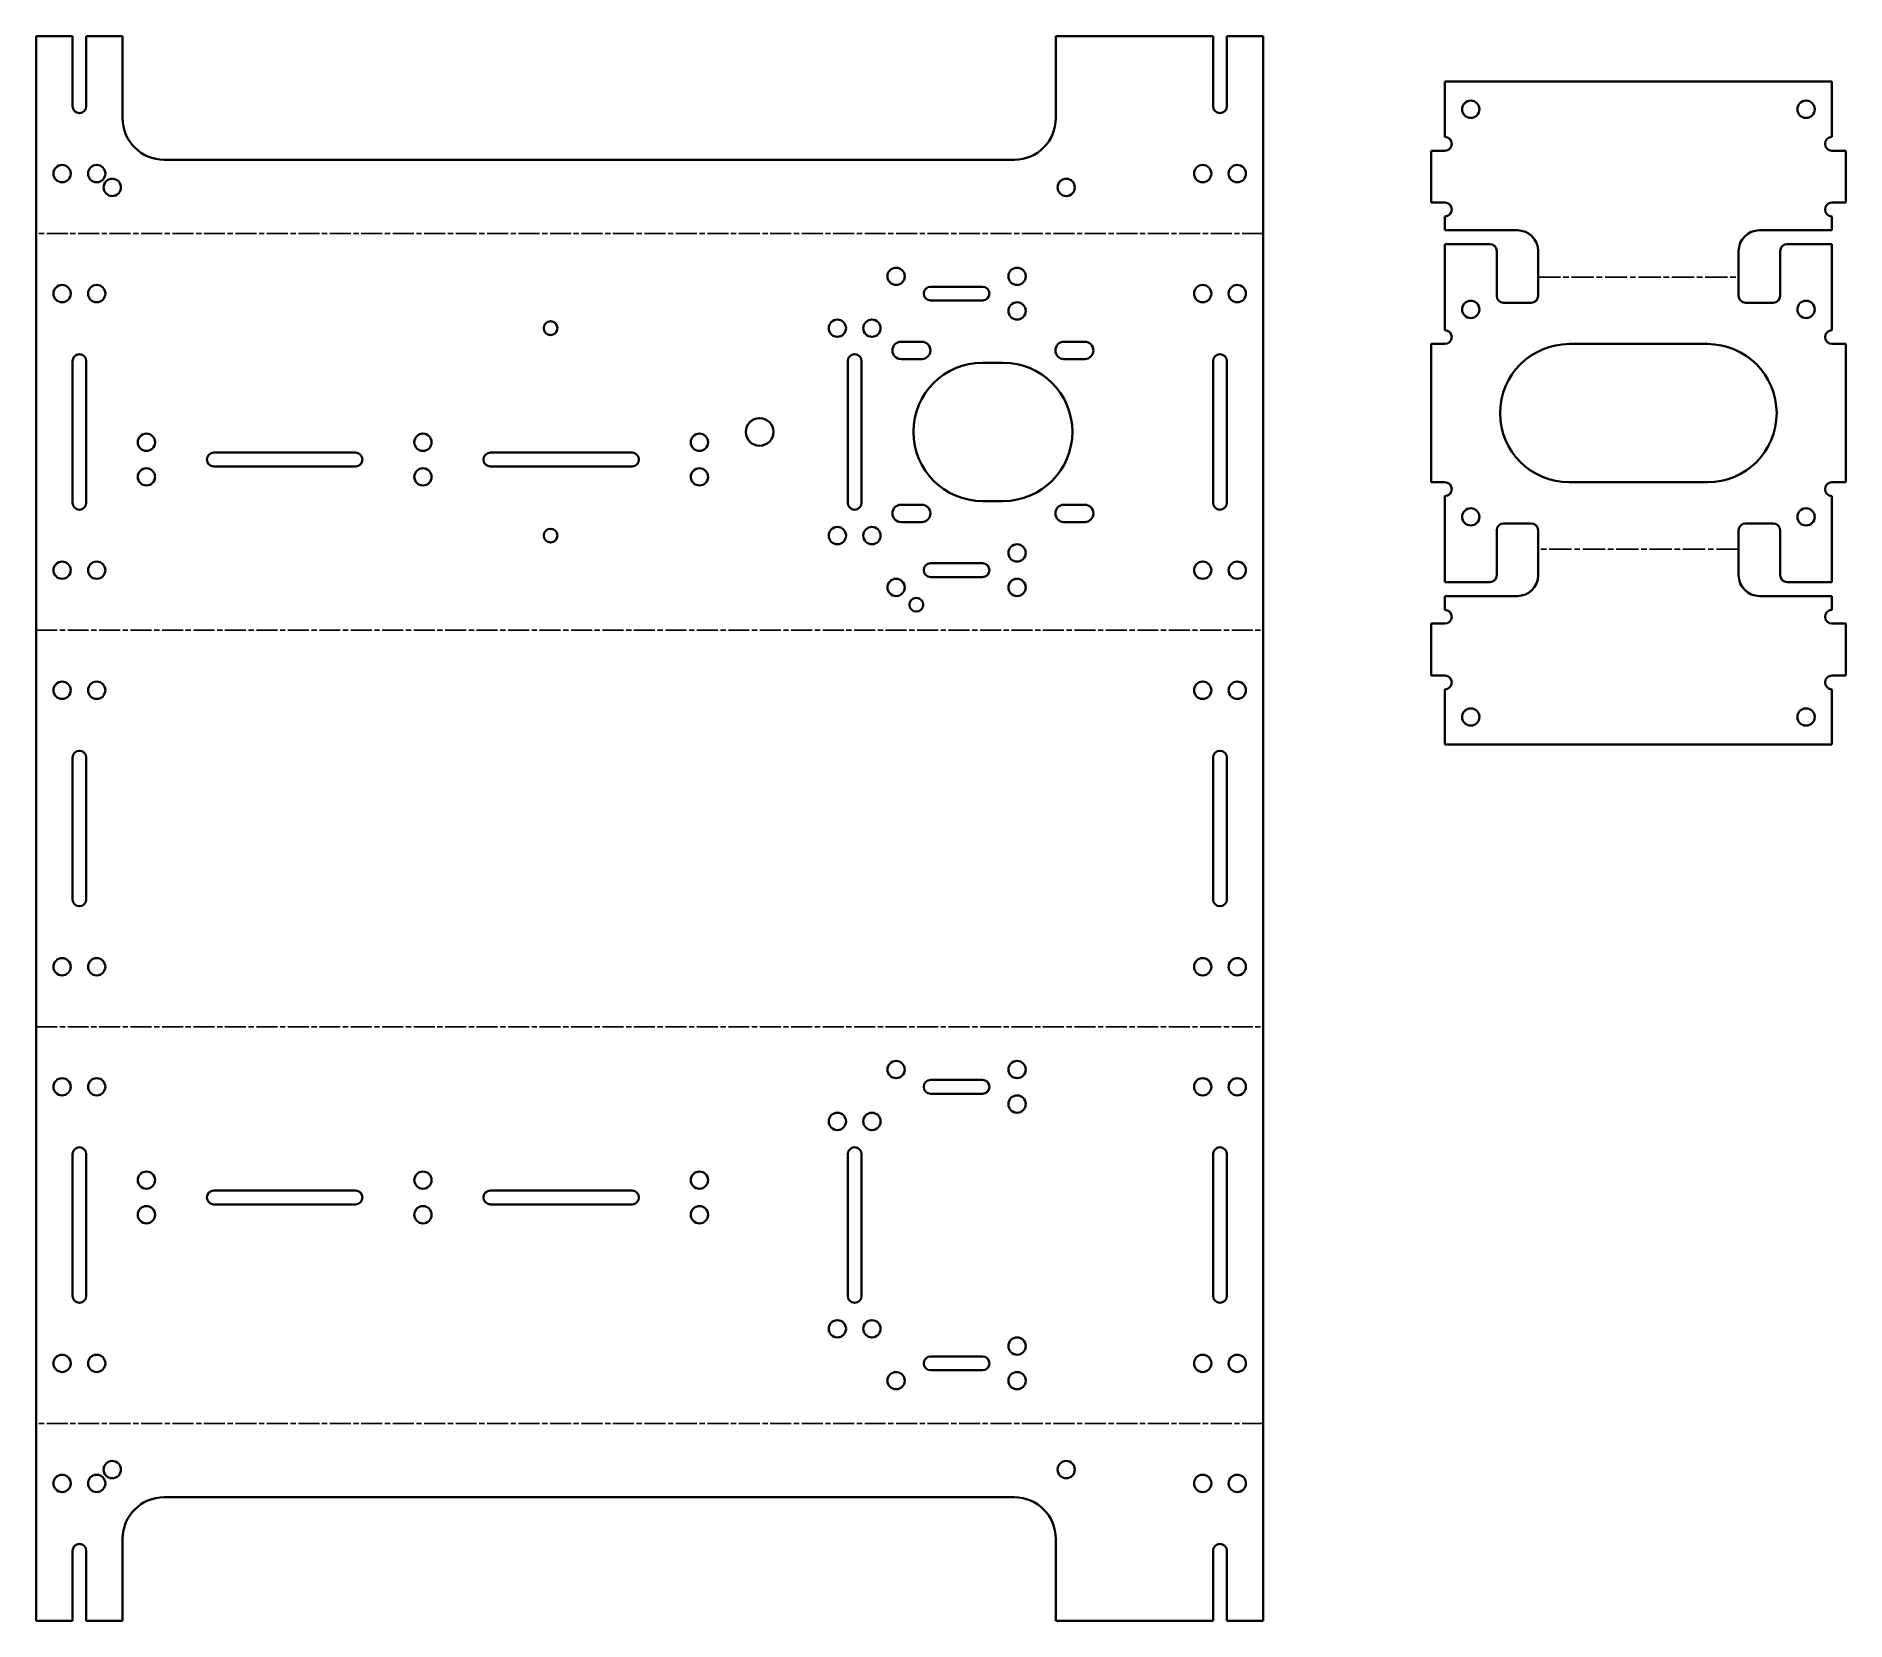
# Model space of a CAD drawing. Header units: millimetres. Extents: x 27 to 551, y 86 to 544.
import ezdxf

# ---------------------------------------------------------------- set-up
doc = ezdxf.new("R2010")
doc.units = ezdxf.units.MM
doc.linetypes.add('CHAIN', pattern=[0.3543, 0.2362, -0.0295, 0.0591, -0.0295])
doc.layers.add('Eje de pliegue (ISO)', color=7, linetype='CHAIN', lineweight=25)
doc.layers.add('Visible (ISO)', color=7, linetype='Continuous', lineweight=35)

msp = doc.modelspace()

# ---------------------------------------------------------------- linework, layer by layer
at = {"layer": 'Eje de pliegue (ISO)', "ltscale": 25.691685}
for p, q in [((382.35, 486.85), (27.35, 486.85)), ((27.35, 372.13), (382.35, 372.13)), ((27.35, 257.4), (382.35, 257.4)), ((382.35, 142.68), (27.35, 142.68))]:
    msp.add_line(p, q, dxfattribs=at)
at = {"layer": 'Eje de pliegue (ISO)', "ltscale": 27.283846}
for p, q in [((461.92, 474.28), (519.92, 474.28)), ((519.92, 395.56), (461.92, 395.56))]:
    msp.add_line(p, q, dxfattribs=at)
at = {"layer": 'Visible (ISO)'}
for p, q in [((27.35, 85.57), (27.35, 543.96)), ((27.35, 543.96), (37.85, 543.96)), ((37.85, 523.71), (37.85, 543.96)), ((41.85, 543.96), (52.35, 543.96)), ((41.85, 543.96), (41.85, 523.71)), ((52.35, 543.96), (52.35, 520.21)), ((322.35, 543.96), (367.85, 543.96)), ((322.35, 520.21), (322.35, 543.96)), ((367.85, 523.71), (367.85, 543.96)), ((371.85, 543.96), (382.35, 543.96)), ((371.85, 543.96), (371.85, 523.71)), ((382.35, 543.96), (382.35, 85.57)), ((546.92, 530.82), (434.92, 530.82)), ((434.92, 530.82), (434.92, 514.82)), ((546.92, 514.82), (546.92, 530.82)), ((64.35, 508.21), (310.35, 508.21)), ((434.92, 510.82), (430.92, 510.82)), ((430.92, 510.82), (430.92, 495.82)), ((550.92, 510.82), (546.92, 510.82)), ((550.92, 495.82), (550.92, 510.82)), ((430.92, 495.82), (434.92, 495.82)), ((546.92, 495.82), (550.92, 495.82)), ((434.92, 491.82), (434.92, 487.82)), ((434.92, 487.82), (455.92, 487.82)), ((525.92, 487.82), (546.92, 487.82)), ((546.92, 487.82), (546.92, 491.82)), ((447.92, 483.82), (434.92, 483.82)), ((434.92, 483.82), (434.92, 458.92)), ((449.92, 468.82), (449.92, 481.82)), ((461.92, 481.82), (461.92, 468.82)), ((519.92, 468.82), (519.92, 481.82)), ((531.92, 481.82), (531.92, 468.82)), ((546.92, 483.82), (533.92, 483.82)), ((546.92, 458.92), (546.92, 483.82)), ((286.15, 471.49), (301.15, 471.49)), ((301.15, 467.49), (286.15, 467.49)), ((459.92, 466.82), (451.92, 466.82)), ((529.92, 466.82), (521.92, 466.82)), ((277.58, 455.56), (283.58, 455.56)), ((324.72, 455.56), (330.72, 455.56)), ((283.58, 450.56), (277.58, 450.56)), ((330.72, 450.56), (324.72, 450.56)), ((434.92, 454.92), (430.92, 454.92)), ((430.92, 454.92), (430.92, 414.92)), ((470.92, 454.92), (510.92, 454.92)), ((550.92, 454.92), (546.92, 454.92)), ((550.92, 414.92), (550.92, 454.92)), ((37.85, 408.99), (37.85, 449.99)), ((41.85, 449.99), (41.85, 408.99)), ((262.15, 408.99), (262.15, 449.99)), ((266.15, 449.99), (266.15, 408.99)), ((301.15, 449.49), (307.15, 449.49)), ((367.85, 408.99), (367.85, 449.99)), ((371.85, 449.99), (371.85, 408.99)), ((78.75, 423.49), (119.75, 423.49)), ((119.75, 419.49), (78.75, 419.49)), ((158.75, 423.49), (199.75, 423.49)), ((199.75, 419.49), (158.75, 419.49)), ((430.92, 414.92), (434.92, 414.92)), ((510.92, 414.92), (470.92, 414.92)), ((546.92, 414.92), (550.92, 414.92)), ((277.58, 408.42), (283.58, 408.42)), ((307.15, 409.49), (301.15, 409.49)), ((324.72, 408.42), (330.72, 408.42)), ((434.92, 410.92), (434.92, 386.02)), ((546.92, 386.02), (546.92, 410.92)), ((283.58, 403.42), (277.58, 403.42)), ((330.72, 403.42), (324.72, 403.42)), ((449.92, 388.02), (449.92, 401.02)), ((451.92, 403.02), (459.92, 403.02)), ((461.92, 401.02), (461.92, 388.02)), ((519.92, 388.02), (519.92, 401.02)), ((521.92, 403.02), (529.92, 403.02)), ((531.92, 401.02), (531.92, 388.02)), ((286.15, 391.49), (301.15, 391.49)), ((301.15, 387.49), (286.15, 387.49)), ((434.92, 386.02), (447.92, 386.02)), ((533.92, 386.02), (546.92, 386.02)), ((455.92, 382.02), (434.92, 382.02)), ((434.92, 382.02), (434.92, 378.02)), ((546.92, 382.02), (525.92, 382.02)), ((546.92, 378.02), (546.92, 382.02)), ((434.92, 374.02), (430.92, 374.02)), ((430.92, 374.02), (430.92, 359.02)), ((550.92, 374.02), (546.92, 374.02)), ((550.92, 359.02), (550.92, 374.02)), ((430.92, 359.02), (434.92, 359.02)), ((546.92, 359.02), (550.92, 359.02)), ((434.92, 355.02), (434.92, 339.02)), ((546.92, 339.02), (546.92, 355.02)), ((37.85, 294.26), (37.85, 335.26)), ((41.85, 335.26), (41.85, 294.26)), ((367.85, 294.26), (367.85, 335.26)), ((371.85, 335.26), (371.85, 294.26)), ((434.92, 339.02), (546.92, 339.02)), ((286.15, 242.04), (301.15, 242.04)), ((301.15, 238.04), (286.15, 238.04)), ((37.85, 179.54), (37.85, 220.54)), ((41.85, 220.54), (41.85, 179.54)), ((262.15, 179.54), (262.15, 220.54)), ((266.15, 220.54), (266.15, 179.54)), ((367.85, 179.54), (367.85, 220.54)), ((371.85, 220.54), (371.85, 179.54)), ((78.75, 210.04), (119.75, 210.04)), ((158.75, 210.04), (199.75, 210.04)), ((119.75, 206.04), (78.75, 206.04)), ((199.75, 206.04), (158.75, 206.04)), ((286.15, 162.04), (301.15, 162.04)), ((301.15, 158.04), (286.15, 158.04)), ((310.35, 121.32), (64.35, 121.32)), ((37.85, 85.57), (37.85, 105.82)), ((41.85, 105.82), (41.85, 85.57)), ((52.35, 109.32), (52.35, 85.57)), ((322.35, 85.57), (322.35, 109.32)), ((367.85, 85.57), (367.85, 105.82)), ((371.85, 105.82), (371.85, 85.57)), ((37.85, 85.57), (27.35, 85.57)), ((52.35, 85.57), (41.85, 85.57)), ((367.85, 85.57), (322.35, 85.57)), ((382.35, 85.57), (371.85, 85.57))]:
    msp.add_line(p, q, dxfattribs=at)
for centre, radius in [((442.42, 522.82), 2.5), ((539.42, 522.82), 2.5), ((34.85, 504.21), 2.5), ((44.85, 504.21), 2.5), ((49.35, 500.21), 2.5), ((325.35, 500.21), 2.5), ((364.85, 504.21), 2.5), ((374.85, 504.21), 2.5), ((276.15, 474.49), 2.5), ((311.15, 474.49), 2.5), ((34.85, 469.49), 2.5), ((44.85, 469.49), 2.5), ((364.85, 469.49), 2.5), ((374.85, 469.49), 2.5), ((311.15, 464.49), 2.5), ((442.42, 464.92), 2.5), ((539.42, 464.92), 2.5), ((176.18, 459.49), 2), ((259.15, 459.49), 2.5), ((269.15, 459.49), 2.5), ((236.65, 429.49), 4), ((59.25, 426.49), 2.5), ((139.25, 426.49), 2.5), ((219.25, 426.49), 2.5), ((59.25, 416.49), 2.5), ((139.25, 416.49), 2.5), ((219.25, 416.49), 2.5), ((442.42, 404.92), 2.5), ((539.42, 404.92), 2.5), ((176.18, 399.49), 2), ((259.15, 399.49), 2.5), ((269.15, 399.49), 2.5), ((311.15, 394.49), 2.5), ((34.85, 389.49), 2.5), ((44.85, 389.49), 2.5), ((364.85, 389.49), 2.5), ((374.85, 389.49), 2.5), ((276.15, 384.49), 2.5), ((311.15, 384.49), 2.5), ((281.99, 379.49), 2), ((34.85, 354.76), 2.5), ((44.85, 354.76), 2.5), ((364.85, 354.76), 2.5), ((374.85, 354.76), 2.5), ((442.42, 347.02), 2.5), ((539.42, 347.02), 2.5), ((34.85, 274.76), 2.5), ((44.85, 274.76), 2.5), ((364.85, 274.76), 2.5), ((374.85, 274.76), 2.5), ((276.15, 245.04), 2.5), ((311.15, 245.04), 2.5), ((34.85, 240.04), 2.5), ((44.85, 240.04), 2.5), ((364.85, 240.04), 2.5), ((374.85, 240.04), 2.5), ((311.15, 235.04), 2.5), ((259.15, 230.04), 2.5), ((269.15, 230.04), 2.5), ((59.25, 213.04), 2.5), ((139.25, 213.04), 2.5), ((219.25, 213.04), 2.5), ((59.25, 203.04), 2.5), ((139.25, 203.04), 2.5), ((219.25, 203.04), 2.5), ((259.15, 170.04), 2.5), ((269.15, 170.04), 2.5), ((34.85, 160.04), 2.5), ((44.85, 160.04), 2.5), ((311.15, 165.04), 2.5), ((364.85, 160.04), 2.5), ((374.85, 160.04), 2.5), ((276.15, 155.04), 2.5), ((311.15, 155.04), 2.5), ((49.35, 129.32), 2.5), ((325.35, 129.32), 2.5), ((34.85, 125.32), 2.5), ((44.85, 125.32), 2.5), ((364.85, 125.32), 2.5), ((374.85, 125.32), 2.5)]:
    msp.add_circle(centre, radius, dxfattribs=at)
for centre, radius, start, end in [((39.85, 523.71), 2, 180, 0), ((369.85, 523.71), 2, 180, 0), ((64.35, 520.21), 12, 180, 270), ((310.35, 520.21), 12, 270, 0), ((434.92, 512.82), 2, 270, 90), ((546.92, 512.82), 2, 90, 270), ((434.92, 493.82), 2, 270, 90), ((546.92, 493.82), 2, 90, 270), ((455.92, 481.82), 6, 0, 90), ((525.92, 481.82), 6, 90, 180), ((447.92, 481.82), 2, 0, 90), ((533.92, 481.82), 2, 90, 180), ((286.15, 469.49), 2, 90, 270), ((301.15, 469.49), 2, 270, 90), ((451.92, 468.82), 2, 180, 270), ((459.92, 468.82), 2, 270, 0), ((521.92, 468.82), 2, 180, 270), ((529.92, 468.82), 2, 270, 0), ((277.58, 453.06), 2.5, 90, 270), ((283.58, 453.06), 2.5, 270, 90), ((324.72, 453.06), 2.5, 90, 270), ((330.72, 453.06), 2.5, 270, 90), ((434.92, 456.92), 2, 270, 90), ((546.92, 456.92), 2, 90, 270), ((39.85, 449.99), 2, 0, 180), ((264.15, 449.99), 2, 0, 180), ((369.85, 449.99), 2, 0, 180), ((470.92, 434.92), 20, 90, 270), ((510.92, 434.92), 20, 270, 90), ((301.15, 429.49), 20, 90, 270), ((307.15, 429.49), 20, 270, 90), ((78.75, 421.49), 2, 90, 270), ((119.75, 421.49), 2, 270, 90), ((158.75, 421.49), 2, 90, 270), ((199.75, 421.49), 2, 270, 90), ((434.92, 412.92), 2, 270, 90), ((546.92, 412.92), 2, 90, 270), ((39.85, 408.99), 2, 180, 0), ((264.15, 408.99), 2, 180, 0), ((277.58, 405.92), 2.5, 90, 270), ((283.58, 405.92), 2.5, 270, 90), ((324.72, 405.92), 2.5, 90, 270), ((330.72, 405.92), 2.5, 270, 90), ((369.85, 408.99), 2, 180, 0), ((451.92, 401.02), 2, 90, 180), ((459.92, 401.02), 2, 0, 90), ((521.92, 401.02), 2, 90, 180), ((529.92, 401.02), 2, 0, 90), ((286.15, 389.49), 2, 90, 270), ((301.15, 389.49), 2, 270, 90), ((447.92, 388.02), 2, 270, 0), ((455.92, 388.02), 6, 270, 0), ((525.92, 388.02), 6, 180, 270), ((533.92, 388.02), 2, 180, 270), ((434.92, 376.02), 2, 270, 90), ((546.92, 376.02), 2, 90, 270), ((434.92, 357.02), 2, 270, 90), ((546.92, 357.02), 2, 90, 270), ((39.85, 335.26), 2, 0, 180), ((369.85, 335.26), 2, 0, 180), ((39.85, 294.26), 2, 180, 0), ((369.85, 294.26), 2, 180, 0), ((286.15, 240.04), 2, 90, 270), ((301.15, 240.04), 2, 270, 90), ((39.85, 220.54), 2, 0, 180), ((264.15, 220.54), 2, 0, 180), ((369.85, 220.54), 2, 0, 180), ((78.75, 208.04), 2, 90, 270), ((119.75, 208.04), 2, 270, 90), ((158.75, 208.04), 2, 90, 270), ((199.75, 208.04), 2, 270, 90), ((39.85, 179.54), 2, 180, 0), ((264.15, 179.54), 2, 180, 0), ((369.85, 179.54), 2, 180, 0), ((286.15, 160.04), 2, 90, 270), ((301.15, 160.04), 2, 270, 90), ((64.35, 109.32), 12, 90, 180), ((310.35, 109.32), 12, 0, 90), ((39.85, 105.82), 2, 0, 180), ((369.85, 105.82), 2, 0, 180)]:
    msp.add_arc(centre, radius, start, end, dxfattribs=at)

doc.saveas('drawing.dxf')
